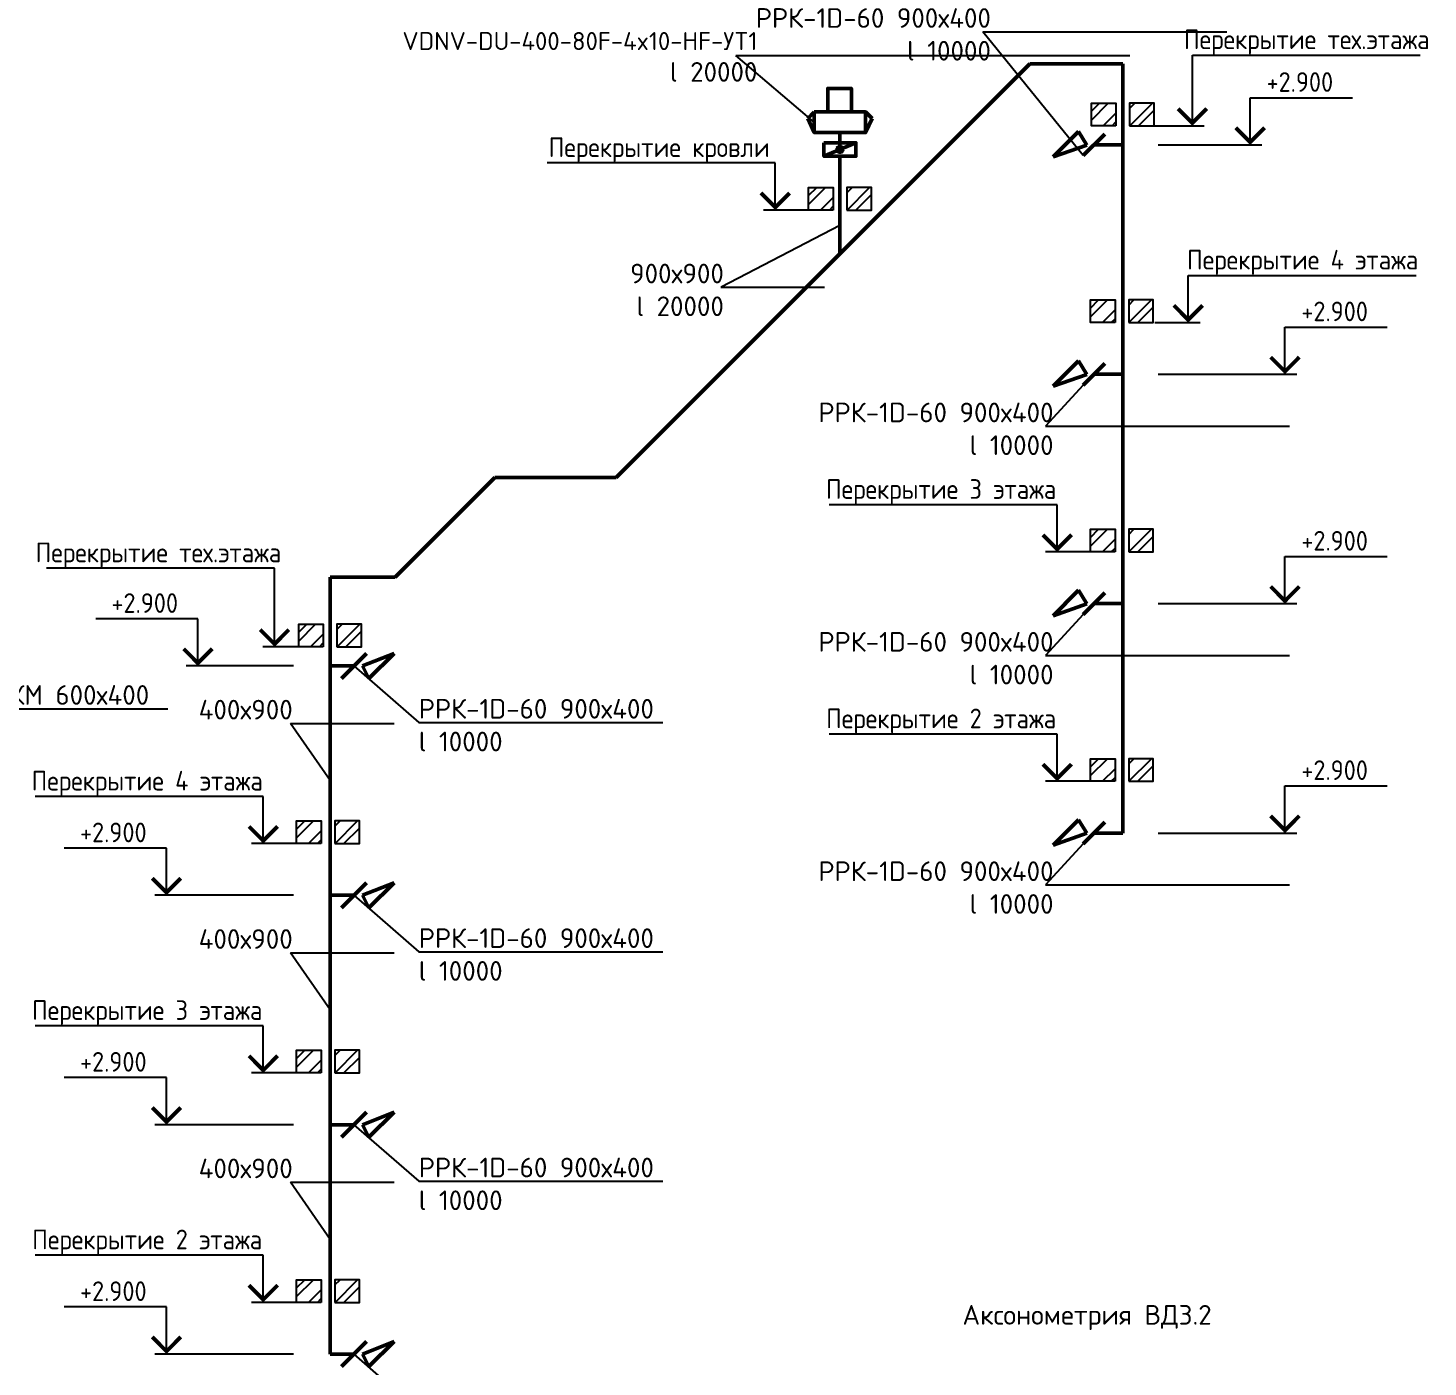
# Model space of a CAD drawing. Header units: millimetres. Extents: x -99936 to 523262, y -63190 to 327013.
# Drawn here: x -5824 to 11986, y 93232 to 110266 of the extents above; entities that cross this region are included whole.
import ezdxf
from ezdxf import colors
from ezdxf.entities.mleader import LeaderData, LeaderLine
from ezdxf.enums import TextEntityAlignment as Align
from ezdxf.math import Vec2, Vec3

# ---------------------------------------------------------------- set-up
doc = ezdxf.new("R2010")
doc.units = ezdxf.units.MM
doc.layers.add('ДУ', color=5, linetype='Continuous', lineweight=50)
doc.styles.add('ISOCPEUR', font='isocpeur.ttf', dxfattribs={"height": 250})
doc.styles.add('PIK', font='isocpeur.ttf', dxfattribs={"width": 0.9, "height": 250})
doc.styles.add('TRAJECTORY_TEXT_STYLE', font='simplex.shx', dxfattribs={"width": 0.65})
doc.linetypes.add('зигзаг', pattern='A,0.00254,-5.08,[131,ltypeshp.shx,S=5.08,R=0,X=-5.08,Y=0],-10.16,[131,ltypeshp.shx,S=5.08,R=180,X=5.08,Y=0],-5.08', length=20.32254)

# ---------------------------------------------------------------- blocks, each defined once
blk = doc.blocks.new('*U2405')
at = {"color": 0, "linetype": 'ByBlock', "lineweight": -2}
for p, q in [((0, 6), (13, 6)), ((-16.14, 0), (0, 0))]:
    blk.add_line(p, q, dxfattribs=at)
at = {"color": 0, "linetype": 'ByBlock', "lineweight": -2, "ltscale": 100}
blk.add_line((-1.5, 0), (1.5, 0), dxfattribs=at)
blk.add_lwpolyline([(0, 0), (0, 6)], dxfattribs=at)
at = {"color": 0, "linetype": 'ByBlock', "lineweight": -2, "ltscale": 100, "const_width": 0.5}
blk.add_lwpolyline([(1.82, 2.18), (0, 0.35), (-1.82, 2.18)], dxfattribs=at)
at = {"linetype": 'ByBlock', "lineweight": -2, "ltscale": 100, "style": 'TRAJECTORY_TEXT_STYLE', "width": 0.65}
blk.add_attdef('Отм.', text='', height=3.5, dxfattribs=at).set_placement((6.5, 6), align=Align.BOTTOM_CENTER)
at = {"color": 0, "linetype": 'ByBlock', "lineweight": -2, "ltscale": 100, "style": 'TRAJECTORY_TEXT_STYLE', "width": 0.65}
blk.add_attdef('Прим.', text='', height=3.5, dxfattribs=at).set_placement((9.57, 4.8), align=Align.TOP_CENTER)
blk = doc.blocks.new('*U2406')
at = {"color": 0, "linetype": 'ByBlock', "lineweight": -2}
for p, q in [((0, 6), (29, 6)), ((-4.24, 0), (0, 0))]:
    blk.add_line(p, q, dxfattribs=at)
at = {"color": 0, "linetype": 'ByBlock', "lineweight": -2, "ltscale": 100}
blk.add_line((-1.5, 0), (1.5, 0), dxfattribs=at)
blk.add_lwpolyline([(0, 0), (0, 6)], dxfattribs=at)
at = {"color": 0, "linetype": 'ByBlock', "lineweight": -2, "ltscale": 100, "const_width": 0.5}
blk.add_lwpolyline([(1.82, 2.18), (0, 0.35), (-1.82, 2.18)], dxfattribs=at)
at = {"linetype": 'ByBlock', "lineweight": -2, "ltscale": 100, "style": 'TRAJECTORY_TEXT_STYLE', "width": 0.65}
blk.add_attdef('Отм.', text='', height=3.5, dxfattribs=at).set_placement((14.5, 6), align=Align.BOTTOM_CENTER)
at = {"color": 0, "linetype": 'ByBlock', "lineweight": -2, "ltscale": 100, "style": 'TRAJECTORY_TEXT_STYLE', "width": 0.65}
blk.add_attdef('Прим.', text='', height=3.5, dxfattribs=at).set_placement((17.57, 4.8), align=Align.TOP_CENTER)
blk = doc.blocks.new('*U2408')
at = {"color": 0, "linetype": 'ByBlock', "lineweight": -2}
for p, q in [((0, 6), (13, 6)), ((-12.15, 0), (0, 0))]:
    blk.add_line(p, q, dxfattribs=at)
at = {"color": 0, "linetype": 'ByBlock', "lineweight": -2, "ltscale": 100}
blk.add_line((-1.5, 0), (1.5, 0), dxfattribs=at)
blk.add_lwpolyline([(0, 0), (0, 6)], dxfattribs=at)
at = {"color": 0, "linetype": 'ByBlock', "lineweight": -2, "ltscale": 100, "const_width": 0.5}
blk.add_lwpolyline([(1.82, 2.18), (0, 0.35), (-1.82, 2.18)], dxfattribs=at)
at = {"linetype": 'ByBlock', "lineweight": -2, "ltscale": 100, "style": 'TRAJECTORY_TEXT_STYLE', "width": 0.65}
blk.add_attdef('Отм.', text='', height=3.5, dxfattribs=at).set_placement((6.5, 6), align=Align.BOTTOM_CENTER)
at = {"color": 0, "linetype": 'ByBlock', "lineweight": -2, "ltscale": 100, "style": 'TRAJECTORY_TEXT_STYLE', "width": 0.65}
blk.add_attdef('Прим.', text='', height=3.5, dxfattribs=at).set_placement((9.57, 4.8), align=Align.TOP_CENTER)
blk = doc.blocks.new('*U2410')
at = {"color": 0, "linetype": 'ByBlock', "lineweight": -2}
for p, q in [((0, 9), (29, 9)), ((-4.87, 0), (0, 0))]:
    blk.add_line(p, q, dxfattribs=at)
at = {"color": 0, "linetype": 'ByBlock', "lineweight": -2, "ltscale": 100}
blk.add_line((-1.5, 0), (1.5, 0), dxfattribs=at)
blk.add_lwpolyline([(0, 0), (0, 9)], dxfattribs=at)
at = {"color": 0, "linetype": 'ByBlock', "lineweight": -2, "ltscale": 100, "const_width": 0.5}
blk.add_lwpolyline([(1.82, 2.18), (0, 0.35), (-1.82, 2.18)], dxfattribs=at)
at = {"linetype": 'ByBlock', "lineweight": -2, "ltscale": 100, "style": 'TRAJECTORY_TEXT_STYLE', "width": 0.65}
blk.add_attdef('Отм.', text='', height=3.5, dxfattribs=at).set_placement((14.5, 9), align=Align.BOTTOM_CENTER)
at = {"color": 0, "linetype": 'ByBlock', "lineweight": -2, "ltscale": 100, "style": 'TRAJECTORY_TEXT_STYLE', "width": 0.65}
blk.add_attdef('Прим.', text='', height=3.5, dxfattribs=at).set_placement((17.57, 7.8), align=Align.TOP_CENTER)
blk = doc.blocks.new('*U2411')
at = {"color": 0, "linetype": 'ByBlock', "lineweight": -2}
for p, q in [((0, 6), (13, 6)), ((-11.72, 0), (0, 0))]:
    blk.add_line(p, q, dxfattribs=at)
at = {"color": 0, "linetype": 'ByBlock', "lineweight": -2, "ltscale": 100}
blk.add_line((-1.5, 0), (1.5, 0), dxfattribs=at)
blk.add_lwpolyline([(0, 0), (0, 6)], dxfattribs=at)
at = {"color": 0, "linetype": 'ByBlock', "lineweight": -2, "ltscale": 100, "const_width": 0.5}
blk.add_lwpolyline([(1.82, 2.18), (0, 0.35), (-1.82, 2.18)], dxfattribs=at)
at = {"linetype": 'ByBlock', "lineweight": -2, "ltscale": 100, "style": 'TRAJECTORY_TEXT_STYLE', "width": 0.65}
blk.add_attdef('Отм.', text='', height=3.5, dxfattribs=at).set_placement((6.5, 6), align=Align.BOTTOM_CENTER)
at = {"color": 0, "linetype": 'ByBlock', "lineweight": -2, "ltscale": 100, "style": 'TRAJECTORY_TEXT_STYLE', "width": 0.65}
blk.add_attdef('Прим.', text='', height=3.5, dxfattribs=at).set_placement((9.57, 4.8), align=Align.TOP_CENTER)
blk = doc.blocks.new('*U2409')
at = {"color": 0, "linetype": 'ByBlock', "lineweight": -2}
for p, q in [((0, 10), (29, 10)), ((-3.07, 0), (0, 0))]:
    blk.add_line(p, q, dxfattribs=at)
at = {"color": 0, "linetype": 'ByBlock', "lineweight": -2, "ltscale": 100}
blk.add_line((-1.5, 0), (1.5, 0), dxfattribs=at)
blk.add_lwpolyline([(0, 0), (0, 10)], dxfattribs=at)
at = {"color": 0, "linetype": 'ByBlock', "lineweight": -2, "ltscale": 100, "const_width": 0.5}
blk.add_lwpolyline([(1.82, 2.18), (0, 0.35), (-1.82, 2.18)], dxfattribs=at)
at = {"linetype": 'ByBlock', "lineweight": -2, "ltscale": 100, "style": 'TRAJECTORY_TEXT_STYLE', "width": 0.65}
blk.add_attdef('Отм.', text='', height=3.5, dxfattribs=at).set_placement((14.5, 10), align=Align.BOTTOM_CENTER)
at = {"color": 0, "linetype": 'ByBlock', "lineweight": -2, "ltscale": 100, "style": 'TRAJECTORY_TEXT_STYLE', "width": 0.65}
blk.add_attdef('Прим.', text='', height=3.5, dxfattribs=at).set_placement((17.57, 8.8), align=Align.TOP_CENTER)

msp = doc.modelspace()

# ---------------------------------------------------------------- hatches: boundary and pattern name
h = msp.add_hatch()
h.set_pattern_fill('ANSI32', color=256, scale=25)
h.set_pattern_definition([(45, (32304.78, 105182.62), (-168.3798, 168.3798), []), (45, (32417.04, 105182.62), (-168.3798, 168.3798), [])])
h.paths.add_polyline_path([(8016.883, 109309.755), (7704.077, 109309.755), (7704.077, 109021.782), (8016.883, 109021.782)])
h.paths.add_polyline_path([(8190.173, 109309.755), (8190.173, 109021.782), (8502.979, 109021.782), (8502.979, 109309.755)])
h = msp.add_hatch()
h.set_pattern_fill('ANSI32', color=256, scale=25)
h.set_pattern_definition([(45, (28707.3, 104109.8), (-168.3798, 168.3798), []), (45, (28819.54, 104109.8), (-168.3798, 168.3798), [])])
h.paths.add_polyline_path([(4419.391, 108236.933), (4106.585, 108236.933), (4106.585, 107948.96), (4419.391, 107948.96)])
h.paths.add_polyline_path([(4592.681, 108236.933), (4592.681, 107948.96), (4905.487, 107948.96), (4905.487, 108236.933)])
h = msp.add_hatch()
h.set_pattern_fill('ANSI32', color=256, scale=25)
h.set_pattern_definition([(45, (32293.96, 102679.43), (-168.3798, 168.3798), []), (45, (32406.21, 102679.43), (-168.3798, 168.3798), [])])
h.paths.add_polyline_path([(8006.062, 106806.564), (7693.257, 106806.564), (7693.257, 106518.591), (8006.062, 106518.591)])
h.paths.add_polyline_path([(8179.353, 106806.564), (8179.353, 106518.591), (8492.158, 106518.591), (8492.158, 106806.564)])
h = msp.add_hatch()
h.set_pattern_fill('ANSI32', color=256, scale=25)
h.set_pattern_definition([(45, (32293.96, 99761.53), (-168.3798, 168.3798), []), (45, (32406.21, 99761.53), (-168.3798, 168.3798), [])])
h.paths.add_polyline_path([(8006.062, 103888.655), (7693.257, 103888.655), (7693.257, 103600.682), (8006.062, 103600.682)])
h.paths.add_polyline_path([(8179.353, 103888.655), (8179.353, 103600.682), (8492.158, 103600.682), (8492.158, 103888.655)])
h = msp.add_hatch()
h.set_pattern_fill('ANSI32', color=256, scale=25)
h.set_pattern_definition([(45, (22220.38, 98554.69), (-168.3798, 168.3798), []), (45, (22332.63, 98554.69), (-168.3798, 168.3798), [])])
h.paths.add_polyline_path([(-2067.521, 102681.816), (-2380.327, 102681.816), (-2380.327, 102393.843), (-2067.521, 102393.843)])
h.paths.add_polyline_path([(-1894.231, 102681.816), (-1894.231, 102393.843), (-1581.426, 102393.843), (-1581.426, 102681.816)])
h = msp.add_hatch()
h.set_pattern_fill('ANSI32', color=256, scale=25)
h.set_pattern_definition([(45, (32293.96, 96843.62), (-168.3798, 168.3798), []), (45, (32406.21, 96843.62), (-168.3798, 168.3798), [])])
h.paths.add_polyline_path([(8006.062, 100970.747), (7693.257, 100970.747), (7693.257, 100682.774), (8006.062, 100682.774)])
h.paths.add_polyline_path([(8179.353, 100970.747), (8179.353, 100682.774), (8492.158, 100682.774), (8492.158, 100970.747)])
h = msp.add_hatch()
h.set_pattern_fill('ANSI32', color=256, scale=25)
h.set_pattern_definition([(45, (22193.91, 96051.5), (-168.3798, 168.3798), []), (45, (22306.17, 96051.5), (-168.3798, 168.3798), [])])
h.paths.add_polyline_path([(-2093.986, 100178.625), (-2406.792, 100178.625), (-2406.792, 99890.652), (-2093.986, 99890.652)])
h.paths.add_polyline_path([(-1920.696, 100178.625), (-1920.696, 99890.652), (-1607.89, 99890.652), (-1607.89, 100178.625)])
h = msp.add_hatch()
h.set_pattern_fill('ANSI32', color=256, scale=25)
h.set_pattern_definition([(45, (22193.91, 93133.59), (-168.3798, 168.3798), []), (45, (22306.17, 93133.59), (-168.3798, 168.3798), [])])
h.paths.add_polyline_path([(-2093.986, 97260.717), (-2406.792, 97260.717), (-2406.792, 96972.744), (-2093.986, 96972.744)])
h.paths.add_polyline_path([(-1920.696, 97260.717), (-1920.696, 96972.744), (-1607.89, 96972.744), (-1607.89, 97260.717)])
h = msp.add_hatch()
h.set_pattern_fill('ANSI32', color=256, scale=25)
h.set_pattern_definition([(45, (22193.91, 90215.68), (-168.3798, 168.3798), []), (45, (22306.17, 90215.68), (-168.3798, 168.3798), [])])
h.paths.add_polyline_path([(-2093.986, 94342.808), (-2406.792, 94342.808), (-2406.792, 94054.835), (-2093.986, 94054.835)])
h.paths.add_polyline_path([(-1920.696, 94342.808), (-1920.696, 94054.835), (-1607.89, 94054.835), (-1607.89, 94342.808)])

# ---------------------------------------------------------------- linework, layer by layer
at = {"linetype": 'зигзаг'}
for p, q in [((4793.634, 107684.096), (6671.709, 109562.172)), ((8102.626, 100024.776), (8102.626, 108416.776)), ((1657.095, 104547.558), (4286.118, 107176.581)), ((-1153.897, 103278.711), (10.001, 104442.609)), ((-1981.778, 93396.837), (-1981.778, 103151.837))]:
    msp.add_line(p, q, dxfattribs=at)
for points in [[(8016.883, 109021.782), (7704.077, 109021.782), (7704.077, 109309.755), (8016.883, 109309.755)], [(8190.173, 109021.782), (8502.979, 109021.782), (8502.979, 109309.755), (8190.173, 109309.755)], [(4419.391, 107948.96), (4106.585, 107948.96), (4106.585, 108236.933), (4419.391, 108236.933)], [(4592.681, 107948.96), (4905.487, 107948.96), (4905.487, 108236.933), (4592.681, 108236.933)], [(8006.062, 106518.591), (7693.257, 106518.591), (7693.257, 106806.564), (8006.062, 106806.564)], [(8179.353, 106518.591), (8492.158, 106518.591), (8492.158, 106806.564), (8179.353, 106806.564)], [(8006.062, 103600.682), (7693.257, 103600.682), (7693.257, 103888.655), (8006.062, 103888.655)], [(8179.353, 103600.682), (8492.158, 103600.682), (8492.158, 103888.655), (8179.353, 103888.655)], [(-2067.521, 102393.843), (-2380.327, 102393.843), (-2380.327, 102681.816), (-2067.521, 102681.816)], [(-1894.231, 102393.843), (-1581.426, 102393.843), (-1581.426, 102681.816), (-1894.231, 102681.816)], [(8006.062, 100682.774), (7693.257, 100682.774), (7693.257, 100970.747), (8006.062, 100970.747)], [(8179.353, 100682.774), (8492.158, 100682.774), (8492.158, 100970.747), (8179.353, 100970.747)], [(-2093.986, 99890.652), (-2406.792, 99890.652), (-2406.792, 100178.625), (-2093.986, 100178.625)], [(-1920.696, 99890.652), (-1607.89, 99890.652), (-1607.89, 100178.625), (-1920.696, 100178.625)], [(-2093.986, 96972.744), (-2406.792, 96972.744), (-2406.792, 97260.717), (-2093.986, 97260.717)], [(-1920.696, 96972.744), (-1607.89, 96972.744), (-1607.89, 97260.717), (-1920.696, 97260.717)], [(-2093.986, 94054.835), (-2406.792, 94054.835), (-2406.792, 94342.808), (-2093.986, 94342.808)], [(-1920.696, 94054.835), (-1607.89, 94054.835), (-1607.89, 94342.808), (-1920.696, 94342.808)]]:
    msp.add_lwpolyline(points, close=True)
at = {"layer": 'ДУ'}
for p, q in [((1657.095, 104547.558), (6921.156, 109811.619)), ((6921.156, 109811.619), (8102.626, 109811.619)), ((8102.626, 108778.502), (8102.626, 109811.619)), ((4178.816, 109197.556), (4096.232, 109114.972)), ((4831.452, 109197.556), (4914.036, 109114.972)), ((4096.232, 109114.972), (4178.816, 108935.758)), ((4914.036, 109114.972), (4831.452, 108935.758)), ((8102.626, 105860.593), (8102.626, 109004.212)), ((4505.134, 108757.134), (4505.134, 108935.758)), ((7539.57, 108948.074), (7216.99, 108625.494)), ((7367.129, 108775.633), (7539.57, 108948.074)), ((7644.51, 108775.633), (7539.57, 108948.074)), ((7874.159, 108915.294), (7600.575, 108641.71)), ((4302.017, 108634.908), (4708.251, 108806.822)), ((7216.99, 108625.494), (7644.51, 108775.633)), ((7737.367, 108778.502), (8102.626, 108778.502)), ((4505.134, 107395.597), (4505.134, 108634.908)), ((7539.57, 106030.166), (7216.99, 105707.585)), ((7367.129, 105857.724), (7539.57, 106030.166)), ((7644.51, 105857.724), (7539.57, 106030.166)), ((7874.159, 105997.385), (7600.575, 105723.801)), ((8102.626, 102942.684), (8102.626, 106086.304)), ((7216.99, 105707.585), (7644.51, 105857.724)), ((7737.367, 105860.593), (8102.626, 105860.593)), ((-1153.897, 103278.711), (114.95, 104547.558)), ((114.95, 104547.558), (1657.095, 104547.558)), ((-1981.778, 102150.563), (-1981.778, 103278.711)), ((-1981.778, 103278.711), (-1153.897, 103278.711)), ((8102.626, 100024.776), (8102.626, 103168.395)), ((7539.57, 103112.257), (7216.99, 102789.676)), ((7367.129, 102939.815), (7539.57, 103112.257)), ((7644.51, 102939.815), (7539.57, 103112.257)), ((7874.159, 103079.476), (7600.575, 102805.892)), ((7216.99, 102789.676), (7644.51, 102939.815)), ((7737.367, 102942.684), (8102.626, 102942.684)), ((-1517.731, 102310.538), (-1837.682, 101990.588)), ((-1166.521, 102310.538), (-1566.555, 102150.563)), ((-1166.521, 102310.538), (-1486.472, 101990.588)), ((-1981.778, 99232.654), (-1981.778, 102150.563)), ((-1677.706, 102150.563), (-1981.778, 102150.563)), ((-1566.555, 102150.563), (-1486.472, 101990.588)), ((7539.57, 100194.348), (7216.99, 99871.768)), ((7367.129, 100021.907), (7539.57, 100194.348)), ((7644.51, 100021.907), (7539.57, 100194.348)), ((7874.159, 100161.568), (7600.575, 99887.984)), ((7216.99, 99871.768), (7644.51, 100021.907)), ((7737.367, 100024.776), (8102.626, 100024.776)), ((-1517.731, 99392.63), (-1837.682, 99072.679)), ((-1166.521, 99392.63), (-1566.555, 99232.654)), ((-1166.521, 99392.63), (-1486.472, 99072.679)), ((-1981.778, 96314.746), (-1981.778, 99232.654)), ((-1677.706, 99232.654), (-1981.778, 99232.654)), ((-1566.555, 99232.654), (-1486.472, 99072.679)), ((-1517.731, 96474.721), (-1837.682, 96154.77)), ((-1166.521, 96474.721), (-1566.555, 96314.746)), ((-1166.521, 96474.721), (-1486.472, 96154.77)), ((-1981.778, 93396.837), (-1981.778, 96314.746)), ((-1677.706, 96314.746), (-1981.778, 96314.746)), ((-1566.555, 96314.746), (-1486.472, 96154.77)), ((-1517.731, 93556.812), (-1837.682, 93236.862)), ((-1166.521, 93556.812), (-1566.555, 93396.837)), ((-1166.521, 93556.812), (-1486.472, 93236.862)), ((-1677.706, 93396.837), (-1981.778, 93396.837)), ((-1566.555, 93396.837), (-1486.472, 93236.862))]:
    msp.add_line(p, q, dxfattribs=at)
for points in [[(4350.312, 109197.556), (4650.315, 109197.556), (4650.315, 109497.559), (4350.312, 109497.559)], [(4178.816, 109197.556), (4831.452, 109197.556), (4831.452, 108935.758), (4178.816, 108935.758)], [(4302.017, 108806.822), (4708.251, 108806.822), (4708.251, 108634.908), (4302.017, 108634.908)]]:
    msp.add_lwpolyline(points, close=True, dxfattribs=at)
msp.add_circle((4505.134, 108720.865), 36.269, dxfattribs=at)

# ---------------------------------------------------------------- block references
ref = msp.add_blockref('*U2410', (8988.455, 109021.782), dxfattribs=dict(xscale=100, yscale=100, zscale=100))
ref.add_attrib('Отм.', 'Перекрытие тех.этажа', dxfattribs={"linetype": 'ByBlock', "lineweight": -2, "ltscale": 100, "height": 250, "style": 'PIK', "width": 0.9}).set_placement((10444.42, 109921.782), align=Align.BOTTOM_CENTER)
ref = msp.add_blockref('*U2411', (9724.341, 108778.502), dxfattribs=dict(xscale=100, yscale=100, zscale=100))
ref.add_attrib('Отм.', '+2.900', dxfattribs={"linetype": 'ByBlock', "lineweight": -2, "ltscale": 100, "height": 250, "style": 'PIK', "width": 0.9}).set_placement((10356.102, 109378.502), align=Align.BOTTOM_CENTER)
ref = msp.add_blockref('*U2406', (3682.645, 107948.96), dxfattribs=dict(xscale=-100, yscale=100, zscale=100))
ref.add_attrib('Отм.', 'Перекрытие кровли', dxfattribs={"linetype": 'ByBlock', "lineweight": -2, "ltscale": 100, "height": 250, "style": 'PIK', "width": 0.9}).set_placement((2206.054, 108548.96), align=Align.BOTTOM_CENTER)
ref = msp.add_blockref('*U2406', (8935.935, 106518.591), dxfattribs=dict(xscale=100, yscale=100, zscale=100))
ref.add_attrib('Отм.', 'Перекрытие 4 этажа', dxfattribs={"linetype": 'ByBlock', "lineweight": -2, "ltscale": 100, "height": 250, "style": 'PIK', "width": 0.9}).set_placement((10391.901, 107118.591), align=Align.BOTTOM_CENTER)
ref = msp.add_blockref('*U2405', (10167.037, 105860.593), dxfattribs=dict(xscale=100, yscale=100, zscale=100))
ref.add_attrib('Отм.', '+2.900', dxfattribs={"linetype": 'ByBlock', "lineweight": -2, "ltscale": 100, "height": 250, "style": 'PIK', "width": 0.9}).set_placement((10798.799, 106460.593), align=Align.BOTTOM_CENTER)
ref = msp.add_blockref('*U2406', (7269.317, 103600.682), dxfattribs=dict(xscale=-100, yscale=100, zscale=100))
ref.add_attrib('Отм.', 'Перекрытие 3 этажа', dxfattribs={"linetype": 'ByBlock', "lineweight": -2, "ltscale": 100, "height": 250, "style": 'PIK', "width": 0.9}).set_placement((5792.726, 104200.682), align=Align.BOTTOM_CENTER)
ref = msp.add_blockref('*U2405', (10167.037, 102942.684), dxfattribs=dict(xscale=100, yscale=100, zscale=100))
ref.add_attrib('Отм.', '+2.900', dxfattribs={"linetype": 'ByBlock', "lineweight": -2, "ltscale": 100, "height": 250, "style": 'PIK', "width": 0.9}).set_placement((10798.799, 103542.684), align=Align.BOTTOM_CENTER)
ref = msp.add_blockref('*U2409', (-2687.543, 102393.843), dxfattribs=dict(xscale=-100, yscale=100, zscale=100))
ref.add_attrib('Отм.', 'Перекрытие тех.этажа', dxfattribs={"linetype": 'ByBlock', "lineweight": -2, "ltscale": 100, "height": 250, "style": 'PIK', "width": 0.9}).set_placement((-4164.134, 103393.843), align=Align.BOTTOM_CENTER)
ref = msp.add_blockref('*U2408', (-3662.004, 102150.563), dxfattribs=dict(xscale=-100, yscale=100, zscale=100))
ref.add_attrib('Отм.', '+2.900', dxfattribs={"linetype": 'ByBlock', "lineweight": -2, "ltscale": 100, "height": 250, "style": 'PIK', "width": 0.9}).set_placement((-4338.595, 102750.563), align=Align.BOTTOM_CENTER)
ref = msp.add_blockref('*U2406', (7269.317, 100682.774), dxfattribs=dict(xscale=-100, yscale=100, zscale=100))
ref.add_attrib('Отм.', 'Перекрытие 2 этажа', dxfattribs={"linetype": 'ByBlock', "lineweight": -2, "ltscale": 100, "height": 250, "style": 'PIK', "width": 0.9}).set_placement((5792.726, 101282.774), align=Align.BOTTOM_CENTER)
ref = msp.add_blockref('*U2406', (-2830.732, 99890.652), dxfattribs=dict(xscale=-100, yscale=100, zscale=100))
ref.add_attrib('Отм.', 'Перекрытие 4 этажа', dxfattribs={"linetype": 'ByBlock', "lineweight": -2, "ltscale": 100, "height": 250, "style": 'PIK', "width": 0.9}).set_placement((-4307.323, 100490.652), align=Align.BOTTOM_CENTER)
ref = msp.add_blockref('*U2405', (10167.037, 100024.776), dxfattribs=dict(xscale=100, yscale=100, zscale=100))
ref.add_attrib('Отм.', '+2.900', dxfattribs={"linetype": 'ByBlock', "lineweight": -2, "ltscale": 100, "height": 250, "style": 'PIK', "width": 0.9}).set_placement((10798.799, 100624.776), align=Align.BOTTOM_CENTER)
ref = msp.add_blockref('*U2405', (-4061.834, 99232.654), dxfattribs=dict(xscale=-100, yscale=100, zscale=100))
ref.add_attrib('Отм.', '+2.900', dxfattribs={"linetype": 'ByBlock', "lineweight": -2, "ltscale": 100, "height": 250, "style": 'PIK', "width": 0.9}).set_placement((-4738.425, 99832.654), align=Align.BOTTOM_CENTER)
ref = msp.add_blockref('*U2406', (-2830.732, 96972.744), dxfattribs=dict(xscale=-100, yscale=100, zscale=100))
ref.add_attrib('Отм.', 'Перекрытие 3 этажа', dxfattribs={"linetype": 'ByBlock', "lineweight": -2, "ltscale": 100, "height": 250, "style": 'PIK', "width": 0.9}).set_placement((-4307.323, 97572.744), align=Align.BOTTOM_CENTER)
ref = msp.add_blockref('*U2405', (-4061.834, 96314.746), dxfattribs=dict(xscale=-100, yscale=100, zscale=100))
ref.add_attrib('Отм.', '+2.900', dxfattribs={"linetype": 'ByBlock', "lineweight": -2, "ltscale": 100, "height": 250, "style": 'PIK', "width": 0.9}).set_placement((-4738.425, 96914.746), align=Align.BOTTOM_CENTER)
ref = msp.add_blockref('*U2406', (-2830.732, 94054.835), dxfattribs=dict(xscale=-100, yscale=100, zscale=100))
ref.add_attrib('Отм.', 'Перекрытие 2 этажа', dxfattribs={"linetype": 'ByBlock', "lineweight": -2, "ltscale": 100, "height": 250, "style": 'PIK', "width": 0.9}).set_placement((-4307.323, 94654.835), align=Align.BOTTOM_CENTER)
ref = msp.add_blockref('*U2405', (-4061.834, 93396.837), dxfattribs=dict(xscale=-100, yscale=100, zscale=100))
ref.add_attrib('Отм.', '+2.900', dxfattribs={"linetype": 'ByBlock', "lineweight": -2, "ltscale": 100, "height": 250, "style": 'PIK', "width": 0.9}).set_placement((-4738.425, 93996.837), align=Align.BOTTOM_CENTER)

# ---------------------------------------------------------------- texts
at = {"insert": (6064, 94020.837), "char_height": 250, "attachment_point": 1, "style": 'ISOCPEUR'}
msp.add_mtext('Аксонометрия ВД3.2', dxfattribs=at)

# ---------------------------------------------------------------- leaders
at = {"ltscale": 10}
ml = msp.add_multileader_mtext('Standard', dxfattribs=at)
ml.set_content('РРК-1D-60 900х400\\Pl 10000', color=256, style='ISOCPEUR')
ml.set_leader_properties()
ml.build(insert=Vec2(0, 0))
ml.multileader.update_dxf_attribs({"text_left_attachment_type": 6, "text_right_attachment_type": 6, "dogleg_length": 0.36, "arrow_head_size": 0.18})
ctx = ml.context
ctx.base_point, ctx.char_height, ctx.arrow_head_size, ctx.landing_gap_size, ctx.plane_origin = Vec3(3450.903, 110217.916), 250, 0.18, 0.09, Vec3(8400.362, 108837.988)
ctx.left_attachment, ctx.right_attachment, ctx.text_align_type = 6, 6, 2
notes = []
notes.append((ctx, [(0, (1, 1, 0), (6323.602, 110217.916), (-1, 0), 0.36, [(0, [(7600.575, 108641.71)], 0, [])])]))
ctx.mtext.insert, ctx.mtext.alignment, ctx.mtext.flow_direction = Vec3(6425.993, 110517.916), 3, 5
ml = msp.add_multileader_mtext('Standard', dxfattribs=at)
ml.set_content('{\\H0.91667x;VDNV-DU-400-80F-4x10-HF-УT1}\\Pl 20000', color=256, style='ISOCPEUR')
ml.set_leader_properties()
ml.build(insert=Vec2(0, 0))
ml.multileader.update_dxf_attribs({"text_left_attachment_type": 6, "text_right_attachment_type": 6, "dogleg_length": 0.36, "arrow_head_size": 0.18})
ctx = ml.context
ctx.base_point, ctx.char_height, ctx.arrow_head_size, ctx.landing_gap_size, ctx.plane_origin = Vec3(-1035.773, 109914.186), 250, 0.18, 0.09, Vec3(4612.481, 110699.132)
ctx.left_attachment, ctx.right_attachment, ctx.text_align_type = 6, 6, 2
notes.append((ctx, [(0, (1, 1, 0), (3180.251, 109914.186), (-1, 0), 0.36, [(0, [(4178.816, 109066.657)], 0, [])])]))
ctx.mtext.insert, ctx.mtext.alignment, ctx.mtext.flow_direction = Vec3(3456, 110214.186), 3, 5
ml = msp.add_multileader_mtext('Standard', dxfattribs=at)
ml.set_content('900х900\\Pl 20000', color=256, style='ISOCPEUR')
ml.set_leader_properties()
ml.build(insert=Vec2(0, 0))
ml.multileader.update_dxf_attribs({"text_left_attachment_type": 6, "text_right_attachment_type": 6, "dogleg_length": 0.36, "arrow_head_size": 0.18})
ctx = ml.context
ctx.base_point, ctx.char_height, ctx.arrow_head_size, ctx.landing_gap_size, ctx.plane_origin = Vec3(1853.92, 106967.497), 250, 0.18, 0.09, Vec3(4424.644, 107752.443)
ctx.left_attachment, ctx.right_attachment, ctx.text_align_type = 6, 6, 2
notes.append((ctx, [(0, (1, 1, 0), (2992.414, 106967.497), (-1, 0), 0.36, [(0, [(4505.134, 107752.443)], 0, [])])]))
ctx.mtext.insert, ctx.mtext.alignment, ctx.mtext.flow_direction = Vec3(3029.01, 107267.497), 3, 5
ml = msp.add_multileader_mtext('Standard', dxfattribs=at)
ml.set_content('РРК-1D-60 900х400\\Pl 10000', color=256, style='ISOCPEUR')
ml.set_leader_properties()
ml.build(insert=Vec2(0, 0))
ml.multileader.update_dxf_attribs({"text_left_attachment_type": 6, "text_right_attachment_type": 6, "dogleg_length": 0.36, "arrow_head_size": 0.18})
ctx = ml.context
ctx.base_point, ctx.char_height, ctx.arrow_head_size, ctx.landing_gap_size, ctx.plane_origin = Vec3(4247.728, 105200.172), 250, 0.18, 0.09, Vec3(8400.362, 105920.079)
ctx.left_attachment, ctx.right_attachment, ctx.text_align_type = 6, 6, 2
notes.append((ctx, [(0, (1, 1, 0), (7120.427, 105200.172), (-1, 0), 0.36, [(0, [(7600.575, 105723.801)], 0, [])])]))
ctx.mtext.insert, ctx.mtext.alignment, ctx.mtext.flow_direction = Vec3(7222.818, 105500.172), 3, 5
ml = msp.add_multileader_mtext('Standard', dxfattribs=at)
ml.set_content('РРК-1D-60 900х400\\Pl 10000', color=256, style='ISOCPEUR')
ml.set_leader_properties()
ml.build(insert=Vec2(0, 0))
ml.multileader.update_dxf_attribs({"text_left_attachment_type": 6, "text_right_attachment_type": 6, "dogleg_length": 0.36, "arrow_head_size": 0.18})
ctx = ml.context
ctx.base_point, ctx.char_height, ctx.arrow_head_size, ctx.landing_gap_size, ctx.plane_origin = Vec3(4247.728, 102282.263), 250, 0.18, 0.09, Vec3(8400.362, 103002.171)
ctx.left_attachment, ctx.right_attachment, ctx.text_align_type = 6, 6, 2
notes.append((ctx, [(0, (1, 1, 0), (7120.427, 102282.263), (-1, 0), 0.36, [(0, [(7600.575, 102805.892)], 0, [])])]))
ctx.mtext.insert, ctx.mtext.alignment, ctx.mtext.flow_direction = Vec3(7222.818, 102582.263), 3, 5
ml = msp.add_multileader_mtext('Standard', dxfattribs=at)
ml.set_content('РРК-1D-60 900х400\\Pl 10000', color=256, style='ISOCPEUR')
ml.set_leader_properties()
ml.build(insert=Vec2(0, 0))
ml.multileader.update_dxf_attribs({"text_left_attachment_type": 6, "text_right_attachment_type": 6, "dogleg_length": 0.36, "arrow_head_size": 0.18})
ctx = ml.context
ctx.base_point, ctx.char_height, ctx.arrow_head_size, ctx.landing_gap_size, ctx.plane_origin = Vec3(-853.554, 101430.655), 250, 0.18, 0.09, Vec3(2333.626, 102150.563)
ctx.left_attachment, ctx.right_attachment = 6, 6
notes.append((ctx, [(1, (1, 1, 0), (-853.914, 101430.655), (1, 0), 0.36, [(0, [(-1677.706, 102150.563)], 0, [])])]))
ctx.mtext.insert, ctx.mtext.flow_direction = Vec3(-853.464, 101730.655), 5
ml = msp.add_multileader_mtext('Standard', dxfattribs=at)
ml.set_content('{\\fGOST Common|b0|i0|c204|p34;\\C0;РЭД-РДКМ} 600х400\\Pl 6650', color=256, style='ISOCPEUR')
ml.set_leader_properties()
ml.build(insert=Vec2(0, 0))
ml.multileader.update_dxf_attribs({"text_left_attachment_type": 6, "text_right_attachment_type": 6, "dogleg_length": 0.36, "arrow_head_size": 0.18})
ctx = ml.context
ctx.base_point, ctx.char_height, ctx.arrow_head_size, ctx.landing_gap_size, ctx.plane_origin = Vec3(-7207.992, 101606.353), 250, 0.18, 0.09, Vec3(-6538.818, 100528.562)
ctx.left_attachment, ctx.right_attachment = 6, 6
notes.append((ctx, [(1, (1, 1, 0), (-7208.352, 101606.353), (1, 0), 0.36, [(0, [(-11103.303, 99551.324), (-7465.829, 99551.324)], 0, [])])]))
ctx.mtext.insert, ctx.mtext.flow_direction = Vec3(-7207.902, 101906.353), 5
ml = msp.add_multileader_mtext('Standard', dxfattribs=at)
ml.set_content('400х900', color=256, style='ISOCPEUR')
ml.set_leader_properties()
ml.build(insert=Vec2(0, 0))
ml.multileader.update_dxf_attribs({"text_left_attachment_type": 6, "text_right_attachment_type": 6, "dogleg_length": 0.36, "arrow_head_size": 0.18})
ctx = ml.context
ctx.base_point, ctx.char_height, ctx.arrow_head_size, ctx.landing_gap_size, ctx.plane_origin = Vec3(-3656.146, 101419.668), 250, 0.18, 0.09, Vec3(-1981.778, 100691.609)
ctx.left_attachment, ctx.right_attachment, ctx.text_align_type = 6, 6, 2
notes.append((ctx, [(1, (1, 1, 0), (-2483.22, 101419.668), (-1, 0), 0.36, [(0, [(-1981.778, 100691.609)], 0, [])])]))
ctx.mtext.insert, ctx.mtext.alignment, ctx.mtext.flow_direction = Vec3(-2456.056, 101719.668), 3, 5
ml = msp.add_multileader_mtext('Standard', dxfattribs=at)
ml.set_content('РРК-1D-60 900х400\\Pl 10000', color=256, style='ISOCPEUR')
ml.set_leader_properties()
ml.build(insert=Vec2(0, 0))
ml.multileader.update_dxf_attribs({"text_left_attachment_type": 6, "text_right_attachment_type": 6, "dogleg_length": 0.36, "arrow_head_size": 0.18})
ctx = ml.context
ctx.base_point, ctx.char_height, ctx.arrow_head_size, ctx.landing_gap_size, ctx.plane_origin = Vec3(4247.728, 99364.354), 250, 0.18, 0.09, Vec3(8400.362, 100084.262)
ctx.left_attachment, ctx.right_attachment, ctx.text_align_type = 6, 6, 2
notes.append((ctx, [(0, (1, 1, 0), (7120.427, 99364.354), (-1, 0), 0.36, [(0, [(7600.575, 99887.984)], 0, [])])]))
ctx.mtext.insert, ctx.mtext.alignment, ctx.mtext.flow_direction = Vec3(7222.818, 99664.354), 3, 5
ml = msp.add_multileader_mtext('Standard', dxfattribs=at)
ml.set_content('РРК-1D-60 900х400\\Pl 10000', color=256, style='ISOCPEUR')
ml.set_leader_properties()
ml.build(insert=Vec2(0, 0))
ml.multileader.update_dxf_attribs({"text_left_attachment_type": 6, "text_right_attachment_type": 6, "dogleg_length": 0.36, "arrow_head_size": 0.18})
ctx = ml.context
ctx.base_point, ctx.char_height, ctx.arrow_head_size, ctx.landing_gap_size, ctx.plane_origin = Vec3(-853.554, 98512.747), 250, 0.18, 0.09, Vec3(2333.626, 99232.654)
ctx.left_attachment, ctx.right_attachment = 6, 6
notes.append((ctx, [(1, (1, 1, 0), (-853.914, 98512.747), (1, 0), 0.36, [(0, [(-1677.706, 99232.654)], 0, [])])]))
ctx.mtext.insert, ctx.mtext.flow_direction = Vec3(-853.464, 98812.747), 5
ml = msp.add_multileader_mtext('Standard', dxfattribs=at)
ml.set_content('400х900', color=256, style='ISOCPEUR')
ml.set_leader_properties()
ml.build(insert=Vec2(0, 0))
ml.multileader.update_dxf_attribs({"text_left_attachment_type": 6, "text_right_attachment_type": 6, "dogleg_length": 0.36, "arrow_head_size": 0.18})
ctx = ml.context
ctx.base_point, ctx.char_height, ctx.arrow_head_size, ctx.landing_gap_size, ctx.plane_origin = Vec3(-3656.146, 98501.759), 250, 0.18, 0.09, Vec3(-1981.778, 97773.7)
ctx.left_attachment, ctx.right_attachment, ctx.text_align_type = 6, 6, 2
notes.append((ctx, [(1, (1, 1, 0), (-2483.22, 98501.759), (-1, 0), 0.36, [(0, [(-1981.778, 97773.7)], 0, [])])]))
ctx.mtext.insert, ctx.mtext.alignment, ctx.mtext.flow_direction = Vec3(-2456.056, 98801.759), 3, 5
ml = msp.add_multileader_mtext('Standard', dxfattribs=at)
ml.set_content('РРК-1D-60 900х400\\Pl 10000', color=256, style='ISOCPEUR')
ml.set_leader_properties()
ml.build(insert=Vec2(0, 0))
ml.multileader.update_dxf_attribs({"text_left_attachment_type": 6, "text_right_attachment_type": 6, "dogleg_length": 0.36, "arrow_head_size": 0.18})
ctx = ml.context
ctx.base_point, ctx.char_height, ctx.arrow_head_size, ctx.landing_gap_size, ctx.plane_origin = Vec3(-853.554, 95594.838), 250, 0.18, 0.09, Vec3(2333.626, 96314.746)
ctx.left_attachment, ctx.right_attachment = 6, 6
notes.append((ctx, [(1, (1, 1, 0), (-853.914, 95594.838), (1, 0), 0.36, [(0, [(-1677.706, 96314.746)], 0, [])])]))
ctx.mtext.insert, ctx.mtext.flow_direction = Vec3(-853.464, 95894.838), 5
ml = msp.add_multileader_mtext('Standard', dxfattribs=at)
ml.set_content('400х900', color=256, style='ISOCPEUR')
ml.set_leader_properties()
ml.build(insert=Vec2(0, 0))
ml.multileader.update_dxf_attribs({"text_left_attachment_type": 6, "text_right_attachment_type": 6, "dogleg_length": 0.36, "arrow_head_size": 0.18})
ctx = ml.context
ctx.base_point, ctx.char_height, ctx.arrow_head_size, ctx.landing_gap_size, ctx.plane_origin = Vec3(-3656.146, 95583.851), 250, 0.18, 0.09, Vec3(-1981.778, 94855.791)
ctx.left_attachment, ctx.right_attachment, ctx.text_align_type = 6, 6, 2
notes.append((ctx, [(1, (1, 1, 0), (-2483.22, 95583.851), (-1, 0), 0.36, [(0, [(-1981.778, 94855.791)], 0, [])])]))
ctx.mtext.insert, ctx.mtext.alignment, ctx.mtext.flow_direction = Vec3(-2456.056, 95883.851), 3, 5
ml = msp.add_multileader_mtext('Standard', dxfattribs=at)
ml.set_content('РРК-1D-60 900х400\\Pl 10000', color=256, style='ISOCPEUR')
ml.set_leader_properties()
ml.build(insert=Vec2(0, 0))
ml.multileader.update_dxf_attribs({"text_left_attachment_type": 6, "text_right_attachment_type": 6, "dogleg_length": 0.36, "arrow_head_size": 0.18})
ctx = ml.context
ctx.base_point, ctx.char_height, ctx.arrow_head_size, ctx.landing_gap_size, ctx.plane_origin = Vec3(-853.554, 92676.929), 250, 0.18, 0.09, Vec3(2333.626, 93396.837)
ctx.left_attachment, ctx.right_attachment = 6, 6
notes.append((ctx, [(1, (1, 1, 0), (-853.914, 92676.929), (1, 0), 0.36, [(0, [(-1677.706, 93396.837)], 0, [])])]))
ctx.mtext.insert, ctx.mtext.flow_direction = Vec3(-853.464, 92976.929), 5
for ctx, leaders in notes:
    for number, flags, end, landing, length, lines in leaders:
        leader = LeaderData()
        leader.index, (leader.has_last_leader_line, leader.has_dogleg_vector, leader.attachment_direction) = number, flags
        leader.last_leader_point, leader.dogleg_vector, leader.dogleg_length = Vec3(end), Vec3(landing), length
        for number, points, colour, breaks in lines:
            line = LeaderLine()
            line.index, line.vertices, line.color, line.breaks = number, Vec3.list(points), colors.encode_raw_color(colour), breaks
            leader.lines.append(line)
        ctx.leaders.append(leader)

doc.saveas('drawing.dxf')
